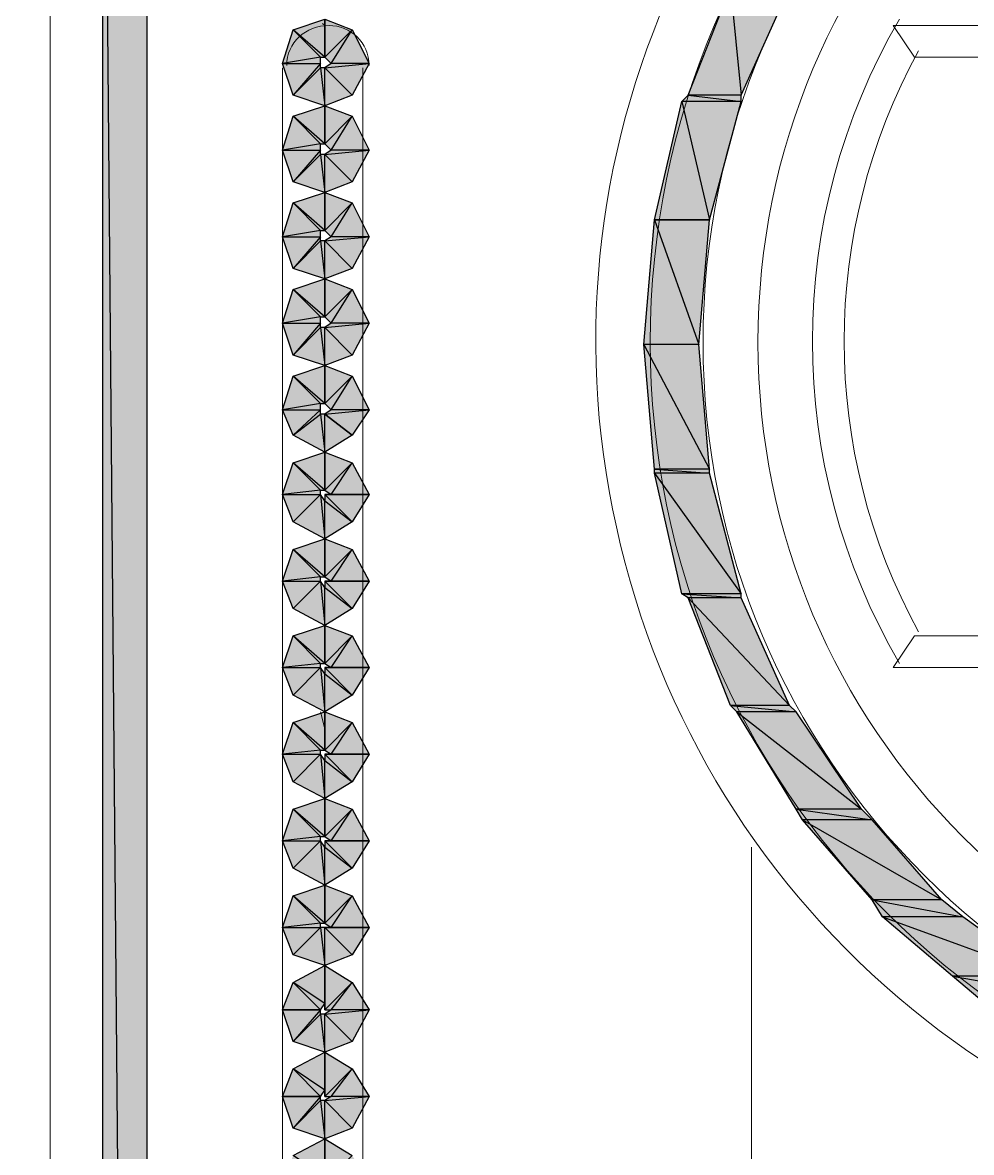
# Model space of a CAD drawing. Header units: millimetres. Extents: x 40 to 176, y -32 to 59.
# Drawn here: x 102.631 to 103.258, y -3.779 to -3.032 of the extents above; entities that cross this region are included whole.
import ezdxf

# ---------------------------------------------------------------- set-up
doc = ezdxf.new("R2010")
doc.units = ezdxf.units.MM
doc.layers.add('15 - Quadro de medição', color=6, linetype='Continuous')

msp = doc.modelspace()

# ---------------------------------------------------------------- hatches: boundary and pattern name
at = {"layer": '15 - Quadro de medição', "true_color": 0x000007}
h = msp.add_hatch(color=7, dxfattribs=at)
h.paths.add_polyline_path([(102.71339, -2.68359), (102.68406, -2.68359), (102.71339, -6.02603)])
h.paths.add_polyline_path([(102.68406, -2.68359), (102.71339, -6.02603), (102.68406, -6.02603)])
h = msp.add_hatch(color=7, dxfattribs=at)
h.paths.add_polyline_path([(103.138, -3.00903), (103.0989, -3.00903), (103.10588, -3.08026)])
h.paths.add_polyline_path([(103.0989, -3.00903), (103.10588, -3.08026), (103.07096, -3.08026)])
h = msp.add_hatch(color=7, dxfattribs=at)
h.paths.add_polyline_path([(102.83072, -3.02998), (102.83072, -3.05512), (102.80977, -3.03697)])
h.paths.add_polyline_path([(102.83072, -3.05512), (102.80977, -3.03697), (102.82792, -3.05512)])
h.paths.add_polyline_path([(102.80977, -3.03697), (102.82792, -3.05512), (102.80278, -3.05931)])
h.paths.add_polyline_path([(102.82792, -3.05512), (102.80278, -3.05931), (102.82792, -3.05931)])
h.paths.add_polyline_path([(102.80278, -3.05931), (102.82792, -3.05931), (102.80977, -3.08026)])
h.paths.add_polyline_path([(102.82792, -3.05931), (102.80977, -3.08026), (102.82792, -3.06211)])
h.paths.add_polyline_path([(102.80977, -3.08026), (102.82792, -3.06211), (102.83072, -3.08725)])
h.paths.add_polyline_path([(102.82792, -3.06211), (102.83072, -3.08725), (102.83072, -3.06211)])
h.paths.add_polyline_path([(102.83072, -3.08725), (102.83072, -3.06211), (102.84888, -3.08026)])
h = msp.add_hatch(color=7, dxfattribs=at)
h.paths.add_polyline_path([(102.86005, -3.05931), (102.83491, -3.05931), (102.84888, -3.03697)])
h.paths.add_polyline_path([(102.83491, -3.05931), (102.84888, -3.03697), (102.83072, -3.05512)])
h.paths.add_polyline_path([(102.84888, -3.03697), (102.83072, -3.05512), (102.83072, -3.02998)])
h = msp.add_hatch(color=7, dxfattribs=at)
h.paths.add_polyline_path([(102.84888, -3.08026), (102.83072, -3.06211), (102.86005, -3.05931)])
h.paths.add_polyline_path([(102.83072, -3.06211), (102.86005, -3.05931), (102.83491, -3.05931)])
h = msp.add_hatch(color=7, dxfattribs=at)
h.paths.add_polyline_path([(103.10588, -3.08445), (103.06677, -3.08445), (103.08493, -3.16267)])
h.paths.add_polyline_path([(103.06677, -3.08445), (103.08493, -3.16267), (103.04861, -3.16267)])
h = msp.add_hatch(color=7, dxfattribs=at)
h.paths.add_polyline_path([(103.10588, -3.08026), (103.07096, -3.08026), (103.10588, -3.08445)])
h.paths.add_polyline_path([(103.07096, -3.08026), (103.10588, -3.08445), (103.06677, -3.08445)])
h = msp.add_hatch(color=7, dxfattribs=at)
h.paths.add_polyline_path([(102.83072, -3.08725), (102.83072, -3.11239), (102.80977, -3.09423)])
h.paths.add_polyline_path([(102.83072, -3.11239), (102.80977, -3.09423), (102.82792, -3.11239)])
h.paths.add_polyline_path([(102.80977, -3.09423), (102.82792, -3.11239), (102.80278, -3.11658)])
h.paths.add_polyline_path([(102.82792, -3.11239), (102.80278, -3.11658), (102.82792, -3.11658)])
h.paths.add_polyline_path([(102.80278, -3.11658), (102.82792, -3.11658), (102.80977, -3.13753)])
h.paths.add_polyline_path([(102.82792, -3.11658), (102.80977, -3.13753), (102.82792, -3.11937)])
h.paths.add_polyline_path([(102.80977, -3.13753), (102.82792, -3.11937), (102.83072, -3.14452)])
h.paths.add_polyline_path([(102.82792, -3.11937), (102.83072, -3.14452), (102.83072, -3.11937)])
h.paths.add_polyline_path([(102.83072, -3.14452), (102.83072, -3.11937), (102.84888, -3.13753)])
h = msp.add_hatch(color=7, dxfattribs=at)
h.paths.add_polyline_path([(102.86005, -3.11658), (102.83491, -3.11658), (102.84888, -3.09423)])
h.paths.add_polyline_path([(102.83491, -3.11658), (102.84888, -3.09423), (102.83072, -3.11239)])
h.paths.add_polyline_path([(102.84888, -3.09423), (102.83072, -3.11239), (102.83072, -3.08725)])
h = msp.add_hatch(color=7, dxfattribs=at)
h.paths.add_polyline_path([(102.84888, -3.13753), (102.83072, -3.11937), (102.86005, -3.11658)])
h.paths.add_polyline_path([(102.83072, -3.11937), (102.86005, -3.11658), (102.83491, -3.11658)])
h = msp.add_hatch(color=7, dxfattribs=at)
h.paths.add_polyline_path([(102.83072, -3.14452), (102.83072, -3.16966), (102.80977, -3.1515)])
h.paths.add_polyline_path([(102.83072, -3.16966), (102.80977, -3.1515), (102.82792, -3.16966)])
h.paths.add_polyline_path([(102.80977, -3.1515), (102.82792, -3.16966), (102.80278, -3.17385)])
h.paths.add_polyline_path([(102.82792, -3.16966), (102.80278, -3.17385), (102.82792, -3.17385)])
h.paths.add_polyline_path([(102.80278, -3.17385), (102.82792, -3.17385), (102.80977, -3.1948)])
h.paths.add_polyline_path([(102.82792, -3.17385), (102.80977, -3.1948), (102.82792, -3.17664)])
h.paths.add_polyline_path([(102.80977, -3.1948), (102.82792, -3.17664), (102.83072, -3.20178)])
h.paths.add_polyline_path([(102.82792, -3.17664), (102.83072, -3.20178), (102.83072, -3.17664)])
h.paths.add_polyline_path([(102.83072, -3.20178), (102.83072, -3.17664), (102.84888, -3.1948)])
h = msp.add_hatch(color=7, dxfattribs=at)
h.paths.add_polyline_path([(102.86005, -3.17385), (102.83491, -3.17385), (102.84888, -3.1515)])
h.paths.add_polyline_path([(102.83491, -3.17385), (102.84888, -3.1515), (102.83072, -3.16966)])
h.paths.add_polyline_path([(102.84888, -3.1515), (102.83072, -3.16966), (102.83072, -3.14452)])
h = msp.add_hatch(color=7, dxfattribs=at)
h.paths.add_polyline_path([(103.08493, -3.16267), (103.04861, -3.16267), (103.07794, -3.24508)])
h.paths.add_polyline_path([(103.04861, -3.16267), (103.07794, -3.24508), (103.04163, -3.24508)])
h = msp.add_hatch(color=7, dxfattribs=at)
h.paths.add_polyline_path([(102.84888, -3.1948), (102.83072, -3.17664), (102.86005, -3.17385)])
h.paths.add_polyline_path([(102.83072, -3.17664), (102.86005, -3.17385), (102.83491, -3.17385)])
h = msp.add_hatch(color=7, dxfattribs=at)
h.paths.add_polyline_path([(102.83072, -3.20178), (102.83072, -3.22692), (102.80977, -3.20877)])
h.paths.add_polyline_path([(102.83072, -3.22692), (102.80977, -3.20877), (102.82792, -3.22692)])
h.paths.add_polyline_path([(102.80977, -3.20877), (102.82792, -3.22692), (102.80278, -3.23111)])
h.paths.add_polyline_path([(102.82792, -3.22692), (102.80278, -3.23111), (102.82792, -3.23111)])
h.paths.add_polyline_path([(102.80278, -3.23111), (102.82792, -3.23111), (102.80977, -3.25207)])
h.paths.add_polyline_path([(102.82792, -3.23111), (102.80977, -3.25207), (102.82792, -3.23391)])
h.paths.add_polyline_path([(102.80977, -3.25207), (102.82792, -3.23391), (102.83072, -3.25905)])
h.paths.add_polyline_path([(102.82792, -3.23391), (102.83072, -3.25905), (102.83072, -3.23391)])
h.paths.add_polyline_path([(102.83072, -3.25905), (102.83072, -3.23391), (102.84888, -3.25207)])
h = msp.add_hatch(color=7, dxfattribs=at)
h.paths.add_polyline_path([(102.86005, -3.23111), (102.83491, -3.23111), (102.84888, -3.20877)])
h.paths.add_polyline_path([(102.83491, -3.23111), (102.84888, -3.20877), (102.83072, -3.22692)])
h.paths.add_polyline_path([(102.84888, -3.20877), (102.83072, -3.22692), (102.83072, -3.20178)])
h = msp.add_hatch(color=7, dxfattribs=at)
h.paths.add_polyline_path([(102.84888, -3.25207), (102.83072, -3.23391), (102.86005, -3.23111)])
h.paths.add_polyline_path([(102.83072, -3.23391), (102.86005, -3.23111), (102.83491, -3.23111)])
h = msp.add_hatch(color=7, dxfattribs=at)
h.paths.add_polyline_path([(103.07794, -3.24508), (103.04163, -3.24508), (103.08493, -3.32749)])
h.paths.add_polyline_path([(103.04163, -3.24508), (103.08493, -3.32749), (103.04861, -3.32749)])
h = msp.add_hatch(color=7, dxfattribs=at)
h.paths.add_polyline_path([(102.83072, -3.25905), (102.83072, -3.28419), (102.80977, -3.26603)])
h.paths.add_polyline_path([(102.83072, -3.28419), (102.80977, -3.26603), (102.82792, -3.28419)])
h.paths.add_polyline_path([(102.80977, -3.26603), (102.82792, -3.28419), (102.80278, -3.28838)])
h.paths.add_polyline_path([(102.82792, -3.28419), (102.80278, -3.28838), (102.82792, -3.28838)])
h.paths.add_polyline_path([(102.80278, -3.28838), (102.82792, -3.28838), (102.80977, -3.30514)])
h.paths.add_polyline_path([(102.82792, -3.28838), (102.80977, -3.30514), (102.82792, -3.29118)])
h.paths.add_polyline_path([(102.80977, -3.30514), (102.82792, -3.29118), (102.83072, -3.31632)])
h.paths.add_polyline_path([(102.82792, -3.29118), (102.83072, -3.31632), (102.83072, -3.29118)])
h.paths.add_polyline_path([(102.83072, -3.31632), (102.83072, -3.29118), (102.84888, -3.30514)])
h = msp.add_hatch(color=7, dxfattribs=at)
h.paths.add_polyline_path([(102.86005, -3.28838), (102.83491, -3.28838), (102.84888, -3.26603)])
h.paths.add_polyline_path([(102.83491, -3.28838), (102.84888, -3.26603), (102.83072, -3.28419)])
h.paths.add_polyline_path([(102.84888, -3.26603), (102.83072, -3.28419), (102.83072, -3.25905)])
h = msp.add_hatch(color=7, dxfattribs=at)
h.paths.add_polyline_path([(102.84888, -3.30514), (102.83072, -3.29118), (102.86005, -3.28838)])
h.paths.add_polyline_path([(102.83072, -3.29118), (102.86005, -3.28838), (102.83491, -3.28838)])
h = msp.add_hatch(color=7, dxfattribs=at)
h.paths.add_polyline_path([(102.83072, -3.31632), (102.83072, -3.34146), (102.80977, -3.3233)])
h.paths.add_polyline_path([(102.83072, -3.34146), (102.80977, -3.3233), (102.82792, -3.34146)])
h.paths.add_polyline_path([(102.80977, -3.3233), (102.82792, -3.34146), (102.80278, -3.34425)])
h.paths.add_polyline_path([(102.82792, -3.34146), (102.80278, -3.34425), (102.82792, -3.34425)])
h.paths.add_polyline_path([(102.80278, -3.34425), (102.82792, -3.34425), (102.80977, -3.36241)])
h = msp.add_hatch(color=7, dxfattribs=at)
h.paths.add_polyline_path([(102.86005, -3.34425), (102.83491, -3.34425), (102.84888, -3.3233)])
h.paths.add_polyline_path([(102.83491, -3.34425), (102.84888, -3.3233), (102.83072, -3.34146)])
h.paths.add_polyline_path([(102.84888, -3.3233), (102.83072, -3.34146), (102.83072, -3.31632)])
h = msp.add_hatch(color=7, dxfattribs=at)
h.paths.add_polyline_path([(103.08493, -3.32749), (103.04861, -3.32749), (103.08493, -3.33028)])
h.paths.add_polyline_path([(103.04861, -3.32749), (103.08493, -3.33028), (103.04861, -3.33028)])
h = msp.add_hatch(color=7, dxfattribs=at)
h.paths.add_polyline_path([(103.08493, -3.33028), (103.04861, -3.33028), (103.10588, -3.4099)])
h.paths.add_polyline_path([(103.04861, -3.33028), (103.10588, -3.4099), (103.06677, -3.4099)])
h = msp.add_hatch(color=7, dxfattribs=at)
h.paths.add_polyline_path([(102.80977, -3.36241), (102.82792, -3.34425), (102.83072, -3.37358)])
h.paths.add_polyline_path([(102.82792, -3.34425), (102.83072, -3.37358), (102.83072, -3.34844)])
h.paths.add_polyline_path([(102.83072, -3.37358), (102.83072, -3.34844), (102.84888, -3.36241)])
h.paths.add_polyline_path([(102.83072, -3.34844), (102.84888, -3.36241), (102.83072, -3.34425)])
h.paths.add_polyline_path([(102.84888, -3.36241), (102.83072, -3.34425), (102.86005, -3.34425)])
h.paths.add_polyline_path([(102.83072, -3.34425), (102.86005, -3.34425), (102.83491, -3.34425)])
h = msp.add_hatch(color=7, dxfattribs=at)
h.paths.add_polyline_path([(102.83072, -3.37358), (102.83072, -3.39873), (102.80977, -3.38057)])
h.paths.add_polyline_path([(102.83072, -3.39873), (102.80977, -3.38057), (102.82792, -3.39873)])
h.paths.add_polyline_path([(102.80977, -3.38057), (102.82792, -3.39873), (102.80278, -3.40152)])
h.paths.add_polyline_path([(102.82792, -3.39873), (102.80278, -3.40152), (102.82792, -3.40152)])
h.paths.add_polyline_path([(102.80278, -3.40152), (102.82792, -3.40152), (102.80977, -3.41968)])
h = msp.add_hatch(color=7, dxfattribs=at)
h.paths.add_polyline_path([(102.86005, -3.40152), (102.83491, -3.40152), (102.84888, -3.38057)])
h.paths.add_polyline_path([(102.83491, -3.40152), (102.84888, -3.38057), (102.83072, -3.39873)])
h.paths.add_polyline_path([(102.84888, -3.38057), (102.83072, -3.39873), (102.83072, -3.37358)])
h = msp.add_hatch(color=7, dxfattribs=at)
h.paths.add_polyline_path([(102.80977, -3.41968), (102.82792, -3.40152), (102.83072, -3.43085)])
h.paths.add_polyline_path([(102.82792, -3.40152), (102.83072, -3.43085), (102.83072, -3.40571)])
h.paths.add_polyline_path([(102.83072, -3.43085), (102.83072, -3.40571), (102.84888, -3.41968)])
h.paths.add_polyline_path([(102.83072, -3.40571), (102.84888, -3.41968), (102.83072, -3.40152)])
h.paths.add_polyline_path([(102.84888, -3.41968), (102.83072, -3.40152), (102.86005, -3.40152)])
h.paths.add_polyline_path([(102.83072, -3.40152), (102.86005, -3.40152), (102.83491, -3.40152)])
h = msp.add_hatch(color=7, dxfattribs=at)
h.paths.add_polyline_path([(103.10588, -3.4099), (103.06677, -3.4099), (103.10588, -3.41269)])
h.paths.add_polyline_path([(103.06677, -3.4099), (103.10588, -3.41269), (103.07096, -3.41269)])
h = msp.add_hatch(color=7, dxfattribs=at)
h.paths.add_polyline_path([(103.10588, -3.41269), (103.07096, -3.41269), (103.138, -3.48393)])
h.paths.add_polyline_path([(103.07096, -3.41269), (103.138, -3.48393), (103.0989, -3.48393)])
h = msp.add_hatch(color=7, dxfattribs=at)
h.paths.add_polyline_path([(102.83072, -3.43085), (102.83072, -3.45599), (102.80977, -3.43783)])
h.paths.add_polyline_path([(102.83072, -3.45599), (102.80977, -3.43783), (102.82792, -3.45599)])
h.paths.add_polyline_path([(102.80977, -3.43783), (102.82792, -3.45599), (102.80278, -3.45879)])
h.paths.add_polyline_path([(102.82792, -3.45599), (102.80278, -3.45879), (102.82792, -3.45879)])
h.paths.add_polyline_path([(102.80278, -3.45879), (102.82792, -3.45879), (102.80977, -3.47694)])
h = msp.add_hatch(color=7, dxfattribs=at)
h.paths.add_polyline_path([(102.86005, -3.45879), (102.83491, -3.45879), (102.84888, -3.43783)])
h.paths.add_polyline_path([(102.83491, -3.45879), (102.84888, -3.43783), (102.83072, -3.45599)])
h.paths.add_polyline_path([(102.84888, -3.43783), (102.83072, -3.45599), (102.83072, -3.43085)])
h = msp.add_hatch(color=7, dxfattribs=at)
h.paths.add_polyline_path([(102.80977, -3.47694), (102.82792, -3.45879), (102.83072, -3.48812)])
h.paths.add_polyline_path([(102.82792, -3.45879), (102.83072, -3.48812), (102.83072, -3.46298)])
h.paths.add_polyline_path([(102.83072, -3.48812), (102.83072, -3.46298), (102.84888, -3.47694)])
h.paths.add_polyline_path([(102.83072, -3.46298), (102.84888, -3.47694), (102.83072, -3.45879)])
h.paths.add_polyline_path([(102.84888, -3.47694), (102.83072, -3.45879), (102.86005, -3.45879)])
h.paths.add_polyline_path([(102.83072, -3.45879), (102.86005, -3.45879), (102.83491, -3.45879)])
h = msp.add_hatch(color=7, dxfattribs=at)
h.paths.add_polyline_path([(102.83072, -3.48812), (102.83072, -3.51326), (102.80977, -3.4951)])
h.paths.add_polyline_path([(102.83072, -3.51326), (102.80977, -3.4951), (102.82792, -3.51326)])
h.paths.add_polyline_path([(102.80977, -3.4951), (102.82792, -3.51326), (102.80278, -3.51605)])
h.paths.add_polyline_path([(102.82792, -3.51326), (102.80278, -3.51605), (102.82792, -3.51605)])
h.paths.add_polyline_path([(102.80278, -3.51605), (102.82792, -3.51605), (102.80977, -3.53421)])
h = msp.add_hatch(color=7, dxfattribs=at)
h.paths.add_polyline_path([(102.86005, -3.51605), (102.83491, -3.51605), (102.84888, -3.4951)])
h.paths.add_polyline_path([(102.83491, -3.51605), (102.84888, -3.4951), (102.83072, -3.51326)])
h.paths.add_polyline_path([(102.84888, -3.4951), (102.83072, -3.51326), (102.83072, -3.48812)])
h = msp.add_hatch(color=7, dxfattribs=at)
h.paths.add_polyline_path([(103.138, -3.48393), (103.0989, -3.48393), (103.1422, -3.48812)])
h.paths.add_polyline_path([(103.0989, -3.48393), (103.1422, -3.48812), (103.10309, -3.48812)])
h = msp.add_hatch(color=7, dxfattribs=at)
h.paths.add_polyline_path([(103.1422, -3.48812), (103.10309, -3.48812), (103.18549, -3.55237)])
h.paths.add_polyline_path([(103.10309, -3.48812), (103.18549, -3.55237), (103.1422, -3.55237)])
h = msp.add_hatch(color=7, dxfattribs=at)
h.paths.add_polyline_path([(102.80977, -3.53421), (102.82792, -3.51605), (102.83072, -3.54539)])
h.paths.add_polyline_path([(102.82792, -3.51605), (102.83072, -3.54539), (102.83072, -3.52024)])
h.paths.add_polyline_path([(102.83072, -3.54539), (102.83072, -3.52024), (102.84888, -3.53421)])
h.paths.add_polyline_path([(102.83072, -3.52024), (102.84888, -3.53421), (102.83072, -3.51605)])
h.paths.add_polyline_path([(102.84888, -3.53421), (102.83072, -3.51605), (102.86005, -3.51605)])
h.paths.add_polyline_path([(102.83072, -3.51605), (102.86005, -3.51605), (102.83491, -3.51605)])
h = msp.add_hatch(color=7, dxfattribs=at)
h.paths.add_polyline_path([(102.83072, -3.54539), (102.83072, -3.57053), (102.80977, -3.55237)])
h.paths.add_polyline_path([(102.83072, -3.57053), (102.80977, -3.55237), (102.82792, -3.57053)])
h.paths.add_polyline_path([(102.80977, -3.55237), (102.82792, -3.57053), (102.80278, -3.57332)])
h.paths.add_polyline_path([(102.82792, -3.57053), (102.80278, -3.57332), (102.82792, -3.57332)])
h.paths.add_polyline_path([(102.80278, -3.57332), (102.82792, -3.57332), (102.80977, -3.59148)])
h = msp.add_hatch(color=7, dxfattribs=at)
h.paths.add_polyline_path([(102.86005, -3.57332), (102.83491, -3.57332), (102.84888, -3.55237)])
h.paths.add_polyline_path([(102.83491, -3.57332), (102.84888, -3.55237), (102.83072, -3.57053)])
h.paths.add_polyline_path([(102.84888, -3.55237), (102.83072, -3.57053), (102.83072, -3.54539)])
h = msp.add_hatch(color=7, dxfattribs=at)
h.paths.add_polyline_path([(103.18549, -3.55237), (103.1422, -3.55237), (103.19248, -3.55935)])
h.paths.add_polyline_path([(103.1422, -3.55237), (103.19248, -3.55935), (103.14639, -3.55935)])
h = msp.add_hatch(color=7, dxfattribs=at)
h.paths.add_polyline_path([(103.19248, -3.55935), (103.14639, -3.55935), (103.23857, -3.61243)])
h.paths.add_polyline_path([(103.14639, -3.55935), (103.23857, -3.61243), (103.19248, -3.61243)])
h = msp.add_hatch(color=7, dxfattribs=at)
h.paths.add_polyline_path([(102.80977, -3.59148), (102.82792, -3.57332), (102.83072, -3.60265)])
h.paths.add_polyline_path([(102.82792, -3.57332), (102.83072, -3.60265), (102.83072, -3.57751)])
h.paths.add_polyline_path([(102.83072, -3.60265), (102.83072, -3.57751), (102.84888, -3.59148)])
h.paths.add_polyline_path([(102.83072, -3.57751), (102.84888, -3.59148), (102.83072, -3.57332)])
h.paths.add_polyline_path([(102.84888, -3.59148), (102.83072, -3.57332), (102.86005, -3.57332)])
h.paths.add_polyline_path([(102.83072, -3.57332), (102.86005, -3.57332), (102.83491, -3.57332)])
h = msp.add_hatch(color=7, dxfattribs=at)
h.paths.add_polyline_path([(102.83072, -3.60265), (102.83072, -3.62779), (102.80977, -3.60964)])
h.paths.add_polyline_path([(102.83072, -3.62779), (102.80977, -3.60964), (102.82792, -3.62779)])
h.paths.add_polyline_path([(102.80977, -3.60964), (102.82792, -3.62779), (102.80278, -3.63059)])
h.paths.add_polyline_path([(102.82792, -3.62779), (102.80278, -3.63059), (102.82792, -3.63059)])
h.paths.add_polyline_path([(102.80278, -3.63059), (102.82792, -3.63059), (102.80977, -3.64875)])
h = msp.add_hatch(color=7, dxfattribs=at)
h.paths.add_polyline_path([(102.86005, -3.63059), (102.83491, -3.63059), (102.84888, -3.60964)])
h.paths.add_polyline_path([(102.83491, -3.63059), (102.84888, -3.60964), (102.83072, -3.62779)])
h.paths.add_polyline_path([(102.84888, -3.60964), (102.83072, -3.62779), (102.83072, -3.60265)])
h = msp.add_hatch(color=7, dxfattribs=at)
h.paths.add_polyline_path([(103.23857, -3.61243), (103.19248, -3.61243), (103.25254, -3.6236)])
h.paths.add_polyline_path([(103.19248, -3.61243), (103.25254, -3.6236), (103.19946, -3.6236)])
h = msp.add_hatch(color=7, dxfattribs=at)
h.paths.add_polyline_path([(102.80977, -3.64875), (102.82792, -3.63059), (102.83072, -3.65573)])
h.paths.add_polyline_path([(102.82792, -3.63059), (102.83072, -3.65573), (102.83072, -3.63059)])
h.paths.add_polyline_path([(102.83072, -3.65573), (102.83072, -3.63059), (102.84888, -3.64875)])
h = msp.add_hatch(color=7, dxfattribs=at)
h.paths.add_polyline_path([(102.84888, -3.64875), (102.83072, -3.63059), (102.86005, -3.63059)])
h.paths.add_polyline_path([(102.83072, -3.63059), (102.86005, -3.63059), (102.83491, -3.63059)])
h = msp.add_hatch(color=7, dxfattribs=at)
h.paths.add_polyline_path([(103.25254, -3.6236), (103.19946, -3.6236), (103.30701, -3.66271)])
h.paths.add_polyline_path([(103.19946, -3.6236), (103.30701, -3.66271), (103.24556, -3.66271)])
h = msp.add_hatch(color=7, dxfattribs=at)
h.paths.add_polyline_path([(102.86005, -3.68506), (102.83491, -3.68506), (102.84888, -3.6669)])
h.paths.add_polyline_path([(102.83491, -3.68506), (102.84888, -3.6669), (102.83072, -3.68506)])
h.paths.add_polyline_path([(102.84888, -3.6669), (102.83072, -3.68506), (102.83072, -3.65573)])
h.paths.add_polyline_path([(102.83072, -3.68506), (102.83072, -3.65573), (102.83072, -3.68087)])
h.paths.add_polyline_path([(102.83072, -3.65573), (102.83072, -3.68087), (102.80977, -3.6669)])
h.paths.add_polyline_path([(102.83072, -3.68087), (102.80977, -3.6669), (102.82792, -3.68506)])
h.paths.add_polyline_path([(102.80977, -3.6669), (102.82792, -3.68506), (102.80278, -3.68506)])
h = msp.add_hatch(color=7, dxfattribs=at)
h.paths.add_polyline_path([(103.30701, -3.66271), (103.24556, -3.66271), (103.33215, -3.67808)])
h.paths.add_polyline_path([(103.24556, -3.66271), (103.33215, -3.67808), (103.26371, -3.67808)])
h = msp.add_hatch(color=7, dxfattribs=at)
h.paths.add_polyline_path([(102.80278, -3.68506), (102.82792, -3.68506), (102.80977, -3.70601)])
h.paths.add_polyline_path([(102.82792, -3.68506), (102.80977, -3.70601), (102.82792, -3.68785)])
h.paths.add_polyline_path([(102.80977, -3.70601), (102.82792, -3.68785), (102.83072, -3.713)])
h.paths.add_polyline_path([(102.82792, -3.68785), (102.83072, -3.713), (102.83072, -3.68785)])
h.paths.add_polyline_path([(102.83072, -3.713), (102.83072, -3.68785), (102.84888, -3.70601)])
h = msp.add_hatch(color=7, dxfattribs=at)
h.paths.add_polyline_path([(102.84888, -3.70601), (102.83072, -3.68785), (102.86005, -3.68506)])
h.paths.add_polyline_path([(102.83072, -3.68785), (102.86005, -3.68506), (102.83491, -3.68506)])
h = msp.add_hatch(color=7, dxfattribs=at)
h.paths.add_polyline_path([(102.86005, -3.74233), (102.83491, -3.74233), (102.84888, -3.72417)])
h.paths.add_polyline_path([(102.83491, -3.74233), (102.84888, -3.72417), (102.83072, -3.74233)])
h.paths.add_polyline_path([(102.84888, -3.72417), (102.83072, -3.74233), (102.83072, -3.713)])
h.paths.add_polyline_path([(102.83072, -3.74233), (102.83072, -3.713), (102.83072, -3.73814)])
h.paths.add_polyline_path([(102.83072, -3.713), (102.83072, -3.73814), (102.80977, -3.72417)])
h.paths.add_polyline_path([(102.83072, -3.73814), (102.80977, -3.72417), (102.82792, -3.74233)])
h.paths.add_polyline_path([(102.80977, -3.72417), (102.82792, -3.74233), (102.80278, -3.74233)])
h = msp.add_hatch(color=7, dxfattribs=at)
h.paths.add_polyline_path([(102.80278, -3.74233), (102.82792, -3.74233), (102.80977, -3.76328)])
h.paths.add_polyline_path([(102.82792, -3.74233), (102.80977, -3.76328), (102.82792, -3.74512)])
h.paths.add_polyline_path([(102.80977, -3.76328), (102.82792, -3.74512), (102.83072, -3.77026)])
h.paths.add_polyline_path([(102.82792, -3.74512), (102.83072, -3.77026), (102.83072, -3.74512)])
h.paths.add_polyline_path([(102.83072, -3.77026), (102.83072, -3.74512), (102.84888, -3.76328)])
h = msp.add_hatch(color=7, dxfattribs=at)
h.paths.add_polyline_path([(102.84888, -3.76328), (102.83072, -3.74512), (102.86005, -3.74233)])
h.paths.add_polyline_path([(102.83072, -3.74512), (102.86005, -3.74233), (102.83491, -3.74233)])
h = msp.add_hatch(color=7, dxfattribs=at)
h.paths.add_polyline_path([(102.86005, -3.7996), (102.83491, -3.7996), (102.84888, -3.78144)])
h.paths.add_polyline_path([(102.83491, -3.7996), (102.84888, -3.78144), (102.83072, -3.7996)])
h.paths.add_polyline_path([(102.84888, -3.78144), (102.83072, -3.7996), (102.83072, -3.77026)])
h.paths.add_polyline_path([(102.83072, -3.7996), (102.83072, -3.77026), (102.83072, -3.79541)])
h.paths.add_polyline_path([(102.83072, -3.77026), (102.83072, -3.79541), (102.80977, -3.78144)])
h.paths.add_polyline_path([(102.83072, -3.79541), (102.80977, -3.78144), (102.82792, -3.7996)])
h.paths.add_polyline_path([(102.80977, -3.78144), (102.82792, -3.7996), (102.80278, -3.7996)])

# ---------------------------------------------------------------- linework, layer by layer
at = {"layer": '15 - Quadro de medição', "color": 7, "linetype": 'Continuous', "lineweight": 20, "true_color": 0x000007}
for points in [[(100.79285, -2.31903), (102.64914, -2.31903), (102.64914, -6.02603), (100.79285, -6.02603)], [(102.64914, -2.31903), (104.50124, -2.31903), (104.50124, -6.02603), (102.64914, -6.02603)]]:
    msp.add_lwpolyline(points, close=True, dxfattribs=at)
for points in [[(102.71339, -6.02603), (102.71339, -2.46848), (102.71339, -2.46848)], [(102.64914, -2.5481), (102.64914, -6.02603), (100.79285, -6.02603), (100.79285, -2.5481)], [(104.50124, -2.5481), (104.50124, -6.02603), (102.64914, -6.02603), (102.64914, -2.5481)], [(102.68406, -2.68359), (102.68406, -6.02603), (102.71339, -6.02603), (102.67009, -6.02603)], [(102.83072, -3.03417), (102.82932, -3.03277), (102.82932, -3.03277)], [(103.22041, -3.05512), (103.20645, -3.03417), (103.20645, -3.03417)], [(103.20645, -3.03417), (103.94673, -3.03417), (103.94673, -3.03417)], [(103.22041, -3.05512), (103.93555, -3.05512), (103.93555, -3.05512)], [(102.80278, -3.97), (102.80278, -3.06211), (102.80278, -3.06211)], [(102.85586, -3.06211), (102.85586, -3.97), (102.85586, -3.97)], [(103.22041, -3.43783), (103.20645, -3.45879), (103.20645, -3.45879)], [(103.93555, -3.43783), (103.22041, -3.43783), (103.22041, -3.43783)], [(103.94673, -3.45879), (103.20645, -3.45879), (103.20645, -3.45879)], [(103.20645, -3.45879), (103.56402, -3.45879), (103.56402, -3.45879)], [(102.83072, -3.49929), (102.82792, -3.48812), (102.82792, -3.48812)], [(103.11286, -3.92391), (103.11286, -3.57751), (103.11286, -3.57751)]]:
    msp.add_lwpolyline(points, dxfattribs=at)
at = {"layer": '15 - Quadro de medição', "color": 7, "linetype": 'Continuous', "lineweight": -2, "true_color": 0x000007}
for points in [[(102.71339, -2.68359), (102.68406, -2.68359), (102.71339, -6.02603)], [(102.68406, -2.68359), (102.71339, -6.02603), (102.68406, -6.02603)], [(103.0989, -3.00903), (103.10588, -3.08026), (103.07096, -3.08026)], [(103.138, -3.00903), (103.0989, -3.00903), (103.10588, -3.08026)], [(102.83072, -3.02998), (102.83072, -3.05512), (102.80977, -3.03697)], [(102.84888, -3.03697), (102.83072, -3.05512), (102.83072, -3.02998)], [(102.80977, -3.03697), (102.82792, -3.05512), (102.80278, -3.05931)], [(102.83072, -3.05512), (102.80977, -3.03697), (102.82792, -3.05512)], [(102.83491, -3.05931), (102.84888, -3.03697), (102.83072, -3.05512)], [(102.86005, -3.05931), (102.83491, -3.05931), (102.84888, -3.03697)], [(102.82792, -3.05512), (102.80278, -3.05931), (102.82792, -3.05931)], [(102.80278, -3.05931), (102.82792, -3.05931), (102.80977, -3.08026)], [(102.82792, -3.05931), (102.80977, -3.08026), (102.82792, -3.06211)], [(102.80977, -3.08026), (102.82792, -3.06211), (102.83072, -3.08725)], [(102.82792, -3.06211), (102.83072, -3.08725), (102.83072, -3.06211)], [(102.84888, -3.08026), (102.83072, -3.06211), (102.86005, -3.05931)], [(102.83072, -3.06211), (102.86005, -3.05931), (102.83491, -3.05931)], [(102.83072, -3.08725), (102.83072, -3.06211), (102.84888, -3.08026)], [(103.06677, -3.08445), (103.08493, -3.16267), (103.04861, -3.16267)], [(103.07096, -3.08026), (103.10588, -3.08445), (103.06677, -3.08445)], [(103.10588, -3.08445), (103.06677, -3.08445), (103.08493, -3.16267)], [(103.10588, -3.08026), (103.07096, -3.08026), (103.10588, -3.08445)], [(102.83072, -3.08725), (102.83072, -3.11239), (102.80977, -3.09423)], [(102.84888, -3.09423), (102.83072, -3.11239), (102.83072, -3.08725)], [(102.80977, -3.09423), (102.82792, -3.11239), (102.80278, -3.11658)], [(102.83072, -3.11239), (102.80977, -3.09423), (102.82792, -3.11239)], [(102.83491, -3.11658), (102.84888, -3.09423), (102.83072, -3.11239)], [(102.86005, -3.11658), (102.83491, -3.11658), (102.84888, -3.09423)], [(102.82792, -3.11239), (102.80278, -3.11658), (102.82792, -3.11658)], [(102.80278, -3.11658), (102.82792, -3.11658), (102.80977, -3.13753)], [(102.82792, -3.11658), (102.80977, -3.13753), (102.82792, -3.11937)], [(102.80977, -3.13753), (102.82792, -3.11937), (102.83072, -3.14452)], [(102.82792, -3.11937), (102.83072, -3.14452), (102.83072, -3.11937)], [(102.84888, -3.13753), (102.83072, -3.11937), (102.86005, -3.11658)], [(102.83072, -3.11937), (102.86005, -3.11658), (102.83491, -3.11658)], [(102.83072, -3.14452), (102.83072, -3.11937), (102.84888, -3.13753)], [(102.83072, -3.14452), (102.83072, -3.16966), (102.80977, -3.1515)], [(102.84888, -3.1515), (102.83072, -3.16966), (102.83072, -3.14452)], [(102.80977, -3.1515), (102.82792, -3.16966), (102.80278, -3.17385)], [(102.83072, -3.16966), (102.80977, -3.1515), (102.82792, -3.16966)], [(102.83491, -3.17385), (102.84888, -3.1515), (102.83072, -3.16966)], [(102.86005, -3.17385), (102.83491, -3.17385), (102.84888, -3.1515)], [(103.04861, -3.16267), (103.07794, -3.24508), (103.04163, -3.24508)], [(103.04861, -3.16267), (103.08493, -3.16267), (103.08493, -3.16267)], [(103.08493, -3.16267), (103.08493, -3.16267), (103.04861, -3.16267)], [(103.08493, -3.16267), (103.04861, -3.16267), (103.07794, -3.24508)], [(102.82792, -3.16966), (102.80278, -3.17385), (102.82792, -3.17385)], [(102.80278, -3.17385), (102.82792, -3.17385), (102.80977, -3.1948)], [(102.82792, -3.17385), (102.80977, -3.1948), (102.82792, -3.17664)], [(102.84888, -3.1948), (102.83072, -3.17664), (102.86005, -3.17385)], [(102.83072, -3.17664), (102.86005, -3.17385), (102.83491, -3.17385)], [(102.80977, -3.1948), (102.82792, -3.17664), (102.83072, -3.20178)], [(102.82792, -3.17664), (102.83072, -3.20178), (102.83072, -3.17664)], [(102.83072, -3.20178), (102.83072, -3.17664), (102.84888, -3.1948)], [(102.83072, -3.20178), (102.83072, -3.22692), (102.80977, -3.20877)], [(102.84888, -3.20877), (102.83072, -3.22692), (102.83072, -3.20178)], [(102.80977, -3.20877), (102.82792, -3.22692), (102.80278, -3.23111)], [(102.83072, -3.22692), (102.80977, -3.20877), (102.82792, -3.22692)], [(102.83491, -3.23111), (102.84888, -3.20877), (102.83072, -3.22692)], [(102.86005, -3.23111), (102.83491, -3.23111), (102.84888, -3.20877)], [(102.82792, -3.22692), (102.80278, -3.23111), (102.82792, -3.23111)], [(102.80278, -3.23111), (102.82792, -3.23111), (102.80977, -3.25207)], [(102.82792, -3.23111), (102.80977, -3.25207), (102.82792, -3.23391)], [(102.80977, -3.25207), (102.82792, -3.23391), (102.83072, -3.25905)], [(102.82792, -3.23391), (102.83072, -3.25905), (102.83072, -3.23391)], [(102.84888, -3.25207), (102.83072, -3.23391), (102.86005, -3.23111)], [(102.83072, -3.23391), (102.86005, -3.23111), (102.83491, -3.23111)], [(102.83072, -3.25905), (102.83072, -3.23391), (102.84888, -3.25207)], [(103.07794, -3.24508), (103.04163, -3.24508), (103.08493, -3.32749)], [(103.04163, -3.24508), (103.08493, -3.32749), (103.04861, -3.32749)], [(102.83072, -3.25905), (102.83072, -3.28419), (102.80977, -3.26603)], [(102.84888, -3.26603), (102.83072, -3.28419), (102.83072, -3.25905)], [(102.80977, -3.26603), (102.82792, -3.28419), (102.80278, -3.28838)], [(102.83072, -3.28419), (102.80977, -3.26603), (102.82792, -3.28419)], [(102.83491, -3.28838), (102.84888, -3.26603), (102.83072, -3.28419)], [(102.86005, -3.28838), (102.83491, -3.28838), (102.84888, -3.26603)], [(102.82792, -3.28419), (102.80278, -3.28838), (102.82792, -3.28838)], [(102.80278, -3.28838), (102.82792, -3.28838), (102.80977, -3.30514)], [(102.82792, -3.28838), (102.80977, -3.30514), (102.82792, -3.29118)], [(102.80977, -3.30514), (102.82792, -3.29118), (102.83072, -3.31632)], [(102.82792, -3.29118), (102.83072, -3.31632), (102.83072, -3.29118)], [(102.84888, -3.30514), (102.83072, -3.29118), (102.86005, -3.28838)], [(102.83072, -3.29118), (102.86005, -3.28838), (102.83491, -3.28838)], [(102.83072, -3.31632), (102.83072, -3.29118), (102.84888, -3.30514)], [(102.83072, -3.31632), (102.83072, -3.34146), (102.80977, -3.3233)], [(102.84888, -3.3233), (102.83072, -3.34146), (102.83072, -3.31632)], [(102.80977, -3.3233), (102.82792, -3.34146), (102.80278, -3.34425)], [(102.83072, -3.34146), (102.80977, -3.3233), (102.82792, -3.34146)], [(102.83491, -3.34425), (102.84888, -3.3233), (102.83072, -3.34146)], [(102.86005, -3.34425), (102.83491, -3.34425), (102.84888, -3.3233)], [(103.08493, -3.32749), (103.04861, -3.32749), (103.08493, -3.33028)], [(103.04861, -3.32749), (103.08493, -3.33028), (103.04861, -3.33028)], [(103.08493, -3.33028), (103.04861, -3.33028), (103.10588, -3.4099)], [(103.04861, -3.33028), (103.10588, -3.4099), (103.06677, -3.4099)], [(102.82792, -3.34146), (102.80278, -3.34425), (102.82792, -3.34425)], [(102.80278, -3.34425), (102.82792, -3.34425), (102.80977, -3.36241)], [(102.80977, -3.36241), (102.82792, -3.34425), (102.83072, -3.37358)], [(102.82792, -3.34425), (102.83072, -3.37358), (102.83072, -3.34844)], [(102.83072, -3.34844), (102.84888, -3.36241), (102.83072, -3.34425)], [(102.84888, -3.36241), (102.83072, -3.34425), (102.86005, -3.34425)], [(102.83072, -3.34425), (102.86005, -3.34425), (102.83491, -3.34425)], [(102.83072, -3.37358), (102.83072, -3.34844), (102.84888, -3.36241)], [(102.83072, -3.37358), (102.83072, -3.39873), (102.80977, -3.38057)], [(102.84888, -3.38057), (102.83072, -3.39873), (102.83072, -3.37358)], [(102.80977, -3.38057), (102.82792, -3.39873), (102.80278, -3.40152)], [(102.83072, -3.39873), (102.80977, -3.38057), (102.82792, -3.39873)], [(102.83491, -3.40152), (102.84888, -3.38057), (102.83072, -3.39873)], [(102.86005, -3.40152), (102.83491, -3.40152), (102.84888, -3.38057)], [(102.82792, -3.39873), (102.80278, -3.40152), (102.82792, -3.40152)], [(102.80278, -3.40152), (102.82792, -3.40152), (102.80977, -3.41968)], [(102.80977, -3.41968), (102.82792, -3.40152), (102.83072, -3.43085)], [(102.82792, -3.40152), (102.83072, -3.43085), (102.83072, -3.40571)], [(102.83072, -3.40571), (102.84888, -3.41968), (102.83072, -3.40152)], [(102.84888, -3.41968), (102.83072, -3.40152), (102.86005, -3.40152)], [(102.83072, -3.40152), (102.86005, -3.40152), (102.83491, -3.40152)], [(102.83072, -3.43085), (102.83072, -3.40571), (102.84888, -3.41968)], [(103.10588, -3.4099), (103.06677, -3.4099), (103.10588, -3.41269)], [(103.06677, -3.4099), (103.10588, -3.41269), (103.07096, -3.41269)], [(103.10588, -3.41269), (103.07096, -3.41269), (103.138, -3.48393)], [(103.07096, -3.41269), (103.138, -3.48393), (103.0989, -3.48393)], [(102.83072, -3.43085), (102.83072, -3.45599), (102.80977, -3.43783)], [(102.84888, -3.43783), (102.83072, -3.45599), (102.83072, -3.43085)], [(102.80977, -3.43783), (102.82792, -3.45599), (102.80278, -3.45879)], [(102.83072, -3.45599), (102.80977, -3.43783), (102.82792, -3.45599)], [(102.83491, -3.45879), (102.84888, -3.43783), (102.83072, -3.45599)], [(102.86005, -3.45879), (102.83491, -3.45879), (102.84888, -3.43783)], [(102.82792, -3.45599), (102.80278, -3.45879), (102.82792, -3.45879)], [(102.80278, -3.45879), (102.82792, -3.45879), (102.80977, -3.47694)], [(102.80977, -3.47694), (102.82792, -3.45879), (102.83072, -3.48812)], [(102.82792, -3.45879), (102.83072, -3.48812), (102.83072, -3.46298)], [(102.83072, -3.46298), (102.84888, -3.47694), (102.83072, -3.45879)], [(102.84888, -3.47694), (102.83072, -3.45879), (102.86005, -3.45879)], [(102.83072, -3.45879), (102.86005, -3.45879), (102.83491, -3.45879)], [(102.83072, -3.48812), (102.83072, -3.46298), (102.84888, -3.47694)], [(102.83072, -3.48812), (102.83072, -3.51326), (102.80977, -3.4951)], [(102.84888, -3.4951), (102.83072, -3.51326), (102.83072, -3.48812)], [(103.138, -3.48393), (103.0989, -3.48393), (103.1422, -3.48812)], [(103.0989, -3.48393), (103.1422, -3.48812), (103.10309, -3.48812)], [(103.1422, -3.48812), (103.10309, -3.48812), (103.18549, -3.55237)], [(103.10309, -3.48812), (103.18549, -3.55237), (103.1422, -3.55237)], [(102.80977, -3.4951), (102.82792, -3.51326), (102.80278, -3.51605)], [(102.83072, -3.51326), (102.80977, -3.4951), (102.82792, -3.51326)], [(102.83491, -3.51605), (102.84888, -3.4951), (102.83072, -3.51326)], [(102.86005, -3.51605), (102.83491, -3.51605), (102.84888, -3.4951)], [(102.82792, -3.51326), (102.80278, -3.51605), (102.82792, -3.51605)], [(102.80278, -3.51605), (102.82792, -3.51605), (102.80977, -3.53421)], [(102.80977, -3.53421), (102.82792, -3.51605), (102.83072, -3.54539)], [(102.82792, -3.51605), (102.83072, -3.54539), (102.83072, -3.52024)], [(102.83072, -3.52024), (102.84888, -3.53421), (102.83072, -3.51605)], [(102.84888, -3.53421), (102.83072, -3.51605), (102.86005, -3.51605)], [(102.83072, -3.51605), (102.86005, -3.51605), (102.83491, -3.51605)], [(102.83072, -3.54539), (102.83072, -3.52024), (102.84888, -3.53421)], [(102.83072, -3.54539), (102.83072, -3.57053), (102.80977, -3.55237)], [(102.84888, -3.55237), (102.83072, -3.57053), (102.83072, -3.54539)], [(102.80977, -3.55237), (102.82792, -3.57053), (102.80278, -3.57332)], [(102.83072, -3.57053), (102.80977, -3.55237), (102.82792, -3.57053)], [(102.83491, -3.57332), (102.84888, -3.55237), (102.83072, -3.57053)], [(102.86005, -3.57332), (102.83491, -3.57332), (102.84888, -3.55237)], [(103.18549, -3.55237), (103.1422, -3.55237), (103.19248, -3.55935)], [(103.1422, -3.55237), (103.19248, -3.55935), (103.14639, -3.55935)], [(103.19248, -3.55935), (103.14639, -3.55935), (103.23857, -3.61243)], [(103.14639, -3.55935), (103.23857, -3.61243), (103.19248, -3.61243)], [(102.82792, -3.57053), (102.80278, -3.57332), (102.82792, -3.57332)], [(102.80278, -3.57332), (102.82792, -3.57332), (102.80977, -3.59148)], [(102.80977, -3.59148), (102.82792, -3.57332), (102.83072, -3.60265)], [(102.82792, -3.57332), (102.83072, -3.60265), (102.83072, -3.57751)], [(102.83072, -3.57751), (102.84888, -3.59148), (102.83072, -3.57332)], [(102.84888, -3.59148), (102.83072, -3.57332), (102.86005, -3.57332)], [(102.83072, -3.57332), (102.86005, -3.57332), (102.83491, -3.57332)], [(102.83072, -3.60265), (102.83072, -3.57751), (102.84888, -3.59148)], [(102.83072, -3.60265), (102.83072, -3.62779), (102.80977, -3.60964)], [(102.84888, -3.60964), (102.83072, -3.62779), (102.83072, -3.60265)], [(102.80977, -3.60964), (102.82792, -3.62779), (102.80278, -3.63059)], [(102.83072, -3.62779), (102.80977, -3.60964), (102.82792, -3.62779)], [(102.83491, -3.63059), (102.84888, -3.60964), (102.83072, -3.62779)], [(102.86005, -3.63059), (102.83491, -3.63059), (102.84888, -3.60964)], [(103.23857, -3.61243), (103.19248, -3.61243), (103.25254, -3.6236)], [(103.19248, -3.61243), (103.25254, -3.6236), (103.19946, -3.6236)], [(102.82792, -3.62779), (102.80278, -3.63059), (102.82792, -3.63059)], [(102.80278, -3.63059), (102.82792, -3.63059), (102.80977, -3.64875)], [(102.80977, -3.64875), (102.82792, -3.63059), (102.83072, -3.65573)], [(102.82792, -3.63059), (102.83072, -3.65573), (102.83072, -3.63059)], [(102.83072, -3.65573), (102.83072, -3.63059), (102.84888, -3.64875)], [(102.84888, -3.64875), (102.83072, -3.63059), (102.86005, -3.63059)], [(102.83072, -3.63059), (102.86005, -3.63059), (102.83491, -3.63059)], [(103.25254, -3.6236), (103.19946, -3.6236), (103.30701, -3.66271)], [(103.19946, -3.6236), (103.30701, -3.66271), (103.24556, -3.66271)], [(102.83072, -3.65573), (102.83072, -3.68087), (102.80977, -3.6669)], [(102.84888, -3.6669), (102.83072, -3.68506), (102.83072, -3.65573)], [(102.83072, -3.68506), (102.83072, -3.65573), (102.83072, -3.68087)], [(102.80977, -3.6669), (102.82792, -3.68506), (102.80278, -3.68506)], [(102.83072, -3.68087), (102.80977, -3.6669), (102.82792, -3.68506)], [(102.83491, -3.68506), (102.84888, -3.6669), (102.83072, -3.68506)], [(102.86005, -3.68506), (102.83491, -3.68506), (102.84888, -3.6669)], [(103.30701, -3.66271), (103.24556, -3.66271), (103.33215, -3.67808)], [(103.24556, -3.66271), (103.33215, -3.67808), (103.26371, -3.67808)], [(102.80278, -3.68506), (102.82792, -3.68506), (102.80977, -3.70601)], [(102.82792, -3.68506), (102.80977, -3.70601), (102.82792, -3.68785)], [(102.80977, -3.70601), (102.82792, -3.68785), (102.83072, -3.713)], [(102.82792, -3.68785), (102.83072, -3.713), (102.83072, -3.68785)], [(102.84888, -3.70601), (102.83072, -3.68785), (102.86005, -3.68506)], [(102.83072, -3.68785), (102.86005, -3.68506), (102.83491, -3.68506)], [(102.83072, -3.713), (102.83072, -3.68785), (102.84888, -3.70601)], [(102.83072, -3.713), (102.83072, -3.73814), (102.80977, -3.72417)], [(102.84888, -3.72417), (102.83072, -3.74233), (102.83072, -3.713)], [(102.83072, -3.74233), (102.83072, -3.713), (102.83072, -3.73814)], [(102.80977, -3.72417), (102.82792, -3.74233), (102.80278, -3.74233)], [(102.83072, -3.73814), (102.80977, -3.72417), (102.82792, -3.74233)], [(102.83491, -3.74233), (102.84888, -3.72417), (102.83072, -3.74233)], [(102.86005, -3.74233), (102.83491, -3.74233), (102.84888, -3.72417)], [(102.80278, -3.74233), (102.82792, -3.74233), (102.80977, -3.76328)], [(102.82792, -3.74233), (102.80977, -3.76328), (102.82792, -3.74512)], [(102.84888, -3.76328), (102.83072, -3.74512), (102.86005, -3.74233)], [(102.83072, -3.74512), (102.86005, -3.74233), (102.83491, -3.74233)], [(102.80977, -3.76328), (102.82792, -3.74512), (102.83072, -3.77026)], [(102.82792, -3.74512), (102.83072, -3.77026), (102.83072, -3.74512)], [(102.83072, -3.77026), (102.83072, -3.74512), (102.84888, -3.76328)], [(102.83072, -3.77026), (102.83072, -3.79541), (102.80977, -3.78144)], [(102.84888, -3.78144), (102.83072, -3.7996), (102.83072, -3.77026)], [(102.83072, -3.7996), (102.83072, -3.77026), (102.83072, -3.79541)]]:
    msp.add_lwpolyline(points, close=True, dxfattribs=at)
at = {"layer": '15 - Quadro de medição', "color": 7, "linetype": 'Continuous', "lineweight": 20, "true_color": 0x000007}
for points in [[(104.11434, -3.24369), (104.11434, -2.94757), (103.87549, -2.70873), (103.58078, -2.70873), (103.58078, -2.70873), (103.28466, -2.70873), (103.04582, -2.94757), (103.04582, -3.24369), (103.04582, -3.24369), (103.04582, -3.5384), (103.28466, -3.77725), (103.58078, -3.77725), (103.58078, -3.77725), (103.87549, -3.77725), (104.11434, -3.5384), (104.11434, -3.24369)], [(103.31958, -2.73666), (103.08493, -2.85678), (102.96341, -3.12217), (103.02626, -3.37777), (103.02626, -3.37777), (103.08772, -3.63338), (103.31679, -3.81356), (103.58078, -3.81356), (103.58078, -3.81356), (103.84337, -3.81356), (104.07244, -3.63338), (104.13389, -3.37777), (104.13389, -3.37777), (104.19675, -3.12217), (104.07523, -2.85678), (103.84197, -2.73666)], [(104.07942, -3.24369), (104.07942, -2.96713), (103.85594, -2.74365), (103.58078, -2.74365), (103.58078, -2.74365), (103.30422, -2.74365), (103.08074, -2.96713), (103.08074, -3.24369), (103.08074, -3.24369), (103.08074, -3.51885), (103.30422, -3.74233), (103.58078, -3.74233), (103.58078, -3.74233), (103.85594, -3.74233), (104.07942, -3.51885), (104.07942, -3.24369)], [(104.0431, -3.24369), (104.0431, -2.98668), (103.83638, -2.77996), (103.58078, -2.77996), (103.58078, -2.77996), (103.32377, -2.77996), (103.11705, -2.98668), (103.11705, -3.24369), (103.11705, -3.24369), (103.11705, -3.49929), (103.32377, -3.70601), (103.58078, -3.70601), (103.58078, -3.70601), (103.83638, -3.70601), (104.0431, -3.49929), (104.0431, -3.24369)]]:
    msp.add_open_spline(points, degree=3, knots=[0, 0, 0, 0, 0.0625, 0.0625, 0.0625, 0.062501, 0.125, 0.125, 0.125, 0.125001, 0.1875, 0.1875, 0.1875, 0.187501, 1, 1, 1, 1], dxfattribs=at)
for points in [[(103.21064, -3.02998), (103.13381, -3.16128), (103.13381, -3.3247), (103.21064, -3.45599)], [(102.83351, -3.03417), (102.81815, -3.03417), (102.80558, -3.04535), (102.80558, -3.06071)], [(102.86005, -3.06071), (102.86005, -3.04535), (102.84748, -3.03417), (102.83351, -3.03417)], [(103.22321, -3.05093), (103.15756, -3.17105), (103.15756, -3.31492), (103.22321, -3.43504)]]:
    msp.add_open_spline(points, degree=3, dxfattribs=at)

doc.saveas('drawing.dxf')
